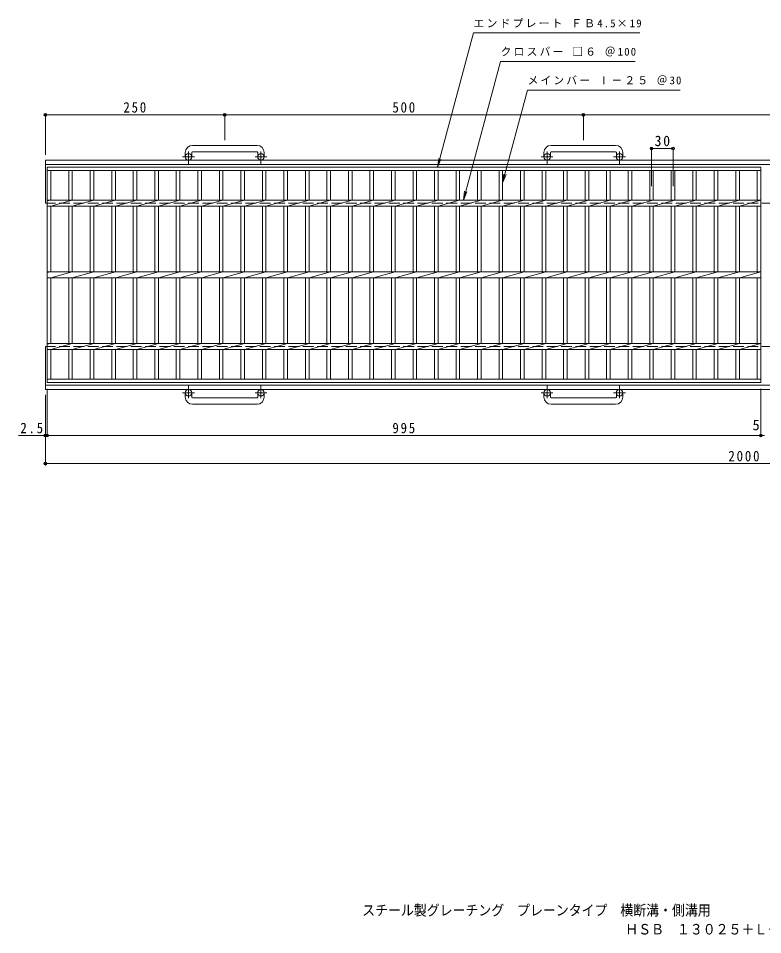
# Model space of a CAD drawing. Units: millimetres, scale not verified. Extents: x -902 to 876, y -687 to 591.
# Drawn here: x -902 to 136, y -687 to 591 of the extents above; entities that cross this region are included whole.
import ezdxf
from ezdxf.enums import TextEntityAlignment as Align

# ---------------------------------------------------------------- set-up
doc = ezdxf.new("R2010")
doc.units = ezdxf.units.MM
doc.header["$LTSCALE"] = 5
doc.header["$PDMODE"] = 32
doc.header["$PDSIZE"] = 4
doc.linetypes.add('CHAIN1', pattern=[8, 5, -1, 1, -1])
doc.linetypes.add('DASHED3', pattern=[4, 3, -1])
for name, color, linetype, lineweight in [('A-1_ピット', 2, 'Continuous', 9), ('A-2_蓋', 3, 'Continuous', 9), ('A-4_寸法', 7, 'Continuous', 9), ('F-F_F-Fﾚｲﾔ', 2, 'Continuous', 9)]:
    doc.layers.add(name, color=color, linetype=linetype, lineweight=lineweight)
doc.layers.add('F-4_F-4ﾚｲﾔ', color=2, linetype='Continuous')
doc.styles.add('ＭＳ ゴシック', font='')
doc.styles.get('ＭＳ ゴシック').set_extended_font_data('MS Gothic')

msp = doc.modelspace()

# ---------------------------------------------------------------- linework, layer by layer
at = {"layer": 'A-1_ピット'}
for p, q in [((-569.263, 414.208), (-659.263, 414.208)), ((-69.262, 414.208), (-159.262, 414.208)), ((-669.263, 404.209), (-669.263, 398.108)), ((-660.263, 404.209), (-660.263, 398.108)), ((-659.263, 405.208), (-569.263, 405.208)), ((-568.263, 404.209), (-568.263, 398.108)), ((-559.263, 404.209), (-559.263, 398.108)), ((-169.263, 404.209), (-169.263, 398.108)), ((-160.263, 404.209), (-160.263, 398.108)), ((-159.263, 405.208), (-69.262, 405.208)), ((-68.262, 404.209), (-68.262, 398.108)), ((-59.262, 404.209), (-59.262, 398.108)), ((289.683, 393.608), (-864.263, 393.608)), ((-864.263, 333.608), (-864.263, 393.608)), ((289.683, 387.608), (-864.263, 387.608)), ((-864.263, 73.609), (-864.263, 133.608)), ((289.683, 79.609), (-864.263, 79.609)), ((289.683, 73.609), (-864.263, 73.609)), ((-669.263, 63.008), (-669.263, 69.109)), ((-660.263, 63.008), (-660.263, 69.109)), ((-568.263, 63.008), (-568.263, 69.109)), ((-559.263, 63.008), (-559.263, 69.109)), ((-169.263, 63.008), (-169.263, 69.109)), ((-160.263, 63.008), (-160.263, 69.109)), ((-68.262, 63.008), (-68.262, 69.109)), ((-59.262, 63.008), (-59.262, 69.109)), ((-659.263, 62.009), (-569.263, 62.009)), ((-569.263, 53.008), (-659.263, 53.008)), ((-159.263, 62.009), (-69.262, 62.009)), ((-69.262, 53.008), (-159.262, 53.008))]:
    msp.add_line(p, q, dxfattribs=at)
at = {"layer": 'A-1_ピット', "linetype": 'CHAIN1'}
for p, q in [((-656.6, 398.108), (-673.007, 398.108)), ((-664.763, 388.5), (-664.763, 405.599)), ((-555.6, 398.108), (-572.007, 398.108)), ((-563.763, 388.5), (-563.763, 405.599)), ((-156.6, 398.108), (-173.007, 398.108)), ((-164.763, 388.5), (-164.763, 405.599)), ((-55.599, 398.108), (-72.007, 398.108)), ((-63.763, 388.5), (-63.763, 405.599)), ((-664.763, 78.715), (-664.763, 61.619)), ((-563.763, 78.715), (-563.763, 61.619)), ((-164.763, 78.715), (-164.763, 61.619)), ((-63.763, 78.715), (-63.763, 61.619)), ((-656.6, 69.109), (-673.007, 69.109)), ((-555.6, 69.109), (-572.007, 69.109)), ((-156.6, 69.109), (-173.007, 69.109)), ((-55.599, 69.109), (-72.007, 69.109))]:
    msp.add_line(p, q, dxfattribs=at)
at = {"layer": 'A-1_ピット', "linetype": 'DASHED3'}
for p, q in [((289.683, 333.608), (-864.263, 333.608)), ((289.683, 133.608), (-864.263, 133.608))]:
    msp.add_line(p, q, dxfattribs=at)
at = {"layer": 'A-1_ピット'}
for centre in [(-664.763, 398.108), (-563.763, 398.108), (-164.763, 398.108), (-63.763, 398.108), (-664.763, 69.109), (-563.763, 69.109), (-164.763, 69.109), (-63.763, 69.109)]:
    msp.add_circle(centre, 4.5, dxfattribs=at)
for centre, radius, start, end in [((-659.263, 404.209), 10, 90, 180), ((-569.263, 404.209), 10, 0, 90), ((-159.262, 404.209), 10, 90, 180), ((-69.262, 404.209), 10, 0, 90), ((-659.263, 404.209), 1, 90, 180), ((-569.263, 404.209), 1, 0, 90), ((-159.263, 404.209), 1, 90, 180), ((-69.262, 404.209), 1, 0, 90), ((-659.263, 63.008), 10, 180, 270), ((-659.263, 63.008), 1, 180, 270), ((-569.263, 63.008), 10, 270, 0), ((-569.263, 63.008), 1, 270, 0), ((-159.262, 63.008), 10, 180, 270), ((-159.263, 63.008), 1, 180, 270), ((-69.262, 63.008), 10, 270, 0), ((-69.262, 63.008), 1, 270, 0)]:
    msp.add_arc(centre, radius, start, end, dxfattribs=at)
at = {"layer": 'A-2_蓋'}
for p, q in [((-861.763, 383.608), (133.238, 383.608)), ((-861.763, 83.609), (-861.763, 383.608)), ((133.238, 383.608), (133.238, 83.609)), ((-861.763, 379.109), (133.238, 379.109)), ((-856.762, 337.849), (-856.762, 379.109)), ((-831.762, 379.109), (-831.762, 337.849)), ((-826.763, 379.109), (-826.763, 337.849)), ((-801.762, 379.109), (-801.762, 337.849)), ((-796.762, 379.109), (-796.762, 337.849)), ((-771.763, 379.109), (-771.763, 337.849)), ((-766.763, 379.109), (-766.763, 337.849)), ((-741.762, 379.109), (-741.762, 337.849)), ((-736.763, 379.109), (-736.763, 337.849)), ((-711.763, 379.109), (-711.763, 337.849)), ((-706.762, 379.109), (-706.762, 337.849)), ((-681.762, 379.109), (-681.762, 337.849)), ((-676.763, 379.109), (-676.763, 337.849)), ((-651.762, 379.109), (-651.762, 337.849)), ((-646.763, 379.109), (-646.763, 337.849)), ((-621.763, 379.109), (-621.763, 337.849)), ((-616.763, 379.109), (-616.763, 337.849)), ((-591.762, 379.109), (-591.762, 337.849)), ((-586.763, 379.109), (-586.763, 337.849)), ((-561.762, 379.109), (-561.762, 337.849)), ((-556.763, 379.109), (-556.763, 337.849)), ((-531.763, 379.109), (-531.763, 337.849)), ((-526.762, 379.109), (-526.762, 337.849)), ((-501.763, 379.109), (-501.763, 337.849)), ((-496.763, 379.109), (-496.763, 337.849)), ((-471.762, 379.109), (-471.762, 337.849)), ((-466.763, 379.109), (-466.763, 337.849)), ((-441.762, 379.109), (-441.762, 337.849)), ((-436.762, 379.109), (-436.762, 337.849)), ((-411.762, 379.109), (-411.762, 337.849)), ((-406.763, 379.109), (-406.763, 337.849)), ((-381.762, 379.109), (-381.762, 337.849)), ((-376.763, 379.109), (-376.763, 337.849)), ((-351.762, 379.109), (-351.762, 337.849)), ((-346.762, 379.109), (-346.762, 337.849)), ((-321.762, 379.109), (-321.762, 337.849)), ((-316.762, 379.109), (-316.762, 337.849)), ((-291.762, 379.109), (-291.762, 337.849)), ((-286.762, 379.109), (-286.762, 337.849)), ((-261.762, 379.109), (-261.762, 337.849)), ((-256.763, 379.109), (-256.763, 337.849)), ((-231.762, 379.109), (-231.762, 337.849)), ((-226.763, 379.109), (-226.763, 337.849)), ((-201.762, 379.109), (-201.762, 337.849)), ((-196.762, 379.109), (-196.762, 337.849)), ((-171.762, 379.109), (-171.762, 337.849)), ((-166.763, 379.109), (-166.763, 337.849)), ((-141.762, 379.109), (-141.762, 337.849)), ((-136.763, 379.109), (-136.763, 337.849)), ((-111.762, 379.109), (-111.762, 337.849)), ((-106.762, 379.109), (-106.762, 337.849)), ((-81.762, 379.109), (-81.762, 337.849)), ((-76.762, 379.109), (-76.762, 337.849)), ((-51.762, 379.109), (-51.762, 337.849)), ((-46.763, 379.109), (-46.763, 337.849)), ((-21.762, 379.109), (-21.762, 337.849)), ((-16.763, 379.109), (-16.763, 337.849)), ((8.238, 379.109), (8.238, 337.849)), ((13.238, 379.109), (13.238, 337.849)), ((38.238, 379.109), (38.238, 337.849)), ((43.238, 379.109), (43.238, 337.849)), ((68.237, 379.109), (68.237, 337.849)), ((73.237, 379.109), (73.237, 337.849)), ((98.238, 379.109), (98.238, 337.849)), ((103.238, 379.109), (103.238, 337.849)), ((128.238, 379.109), (128.238, 337.849)), ((-861.763, 337.849), (133.238, 337.849)), ((-856.762, 337.849), (-861.763, 336.849)), ((-826.763, 337.849), (-856.762, 329.369)), ((-796.762, 337.849), (-826.763, 329.369)), ((-766.763, 337.849), (-796.762, 329.369)), ((-736.763, 337.849), (-766.763, 329.369)), ((-706.762, 337.849), (-736.763, 329.369)), ((-676.763, 337.849), (-706.762, 329.369)), ((-646.763, 337.849), (-676.763, 329.369)), ((-616.762, 337.849), (-646.763, 329.369)), ((-586.763, 337.849), (-616.763, 329.369)), ((-556.763, 337.849), (-586.763, 329.369)), ((-526.762, 337.849), (-556.763, 329.369)), ((-496.763, 337.849), (-526.762, 329.369)), ((-466.763, 337.849), (-496.763, 329.369)), ((-436.762, 337.849), (-466.763, 329.369)), ((-406.762, 337.849), (-436.762, 329.369)), ((-376.762, 337.849), (-406.763, 329.369)), ((-346.762, 337.849), (-376.763, 329.369)), ((-316.762, 337.849), (-346.762, 329.369)), ((-286.762, 337.849), (-316.762, 329.369)), ((-256.763, 337.849), (-286.762, 329.369)), ((-226.763, 337.849), (-256.763, 329.369)), ((-196.762, 337.849), (-226.763, 329.369)), ((-166.762, 337.849), (-196.762, 329.369)), ((-136.762, 337.849), (-166.763, 329.369)), ((-106.762, 337.849), (-136.763, 329.369)), ((-76.762, 337.849), (-106.762, 329.369)), ((-46.762, 337.849), (-76.762, 329.369)), ((-16.763, 337.849), (-46.763, 329.369)), ((13.238, 337.849), (-16.763, 329.369)), ((43.238, 337.849), (13.238, 329.369)), ((73.238, 337.849), (43.238, 329.369)), ((103.238, 337.849), (73.237, 329.369)), ((133.238, 337.849), (103.238, 329.369)), ((-861.763, 329.369), (133.238, 329.369)), ((-856.762, 237.849), (-856.762, 329.369)), ((-831.762, 329.369), (-831.762, 237.849)), ((-826.763, 329.369), (-826.763, 237.849)), ((-801.762, 329.369), (-801.762, 237.849)), ((-796.762, 329.369), (-796.762, 237.849)), ((-771.763, 329.369), (-771.763, 237.849)), ((-766.763, 329.369), (-766.763, 237.849)), ((-741.762, 329.369), (-741.762, 237.849)), ((-736.763, 329.369), (-736.763, 237.849)), ((-711.763, 329.369), (-711.763, 237.849)), ((-706.762, 329.369), (-706.762, 237.849)), ((-681.762, 329.369), (-681.762, 237.849)), ((-676.763, 329.369), (-676.763, 237.849)), ((-651.762, 329.369), (-651.762, 237.849)), ((-646.763, 329.369), (-646.763, 237.849)), ((-621.763, 329.369), (-621.763, 237.849)), ((-616.763, 329.369), (-616.763, 237.849)), ((-591.762, 329.369), (-591.762, 237.849)), ((-586.763, 329.369), (-586.763, 237.849)), ((-561.762, 329.369), (-561.762, 237.849)), ((-556.763, 329.369), (-556.763, 237.849)), ((-531.763, 329.369), (-531.763, 237.849)), ((-526.762, 329.369), (-526.762, 237.849)), ((-501.763, 329.369), (-501.763, 237.849)), ((-496.763, 329.369), (-496.763, 237.849)), ((-471.762, 329.369), (-471.762, 237.849)), ((-466.763, 329.369), (-466.763, 237.849)), ((-441.762, 329.369), (-441.762, 237.849)), ((-436.762, 329.369), (-436.762, 237.849)), ((-411.762, 329.369), (-411.762, 237.849)), ((-406.763, 329.369), (-406.763, 237.849)), ((-381.762, 329.369), (-381.762, 237.849)), ((-376.763, 329.369), (-376.763, 237.849)), ((-351.762, 329.369), (-351.762, 237.849)), ((-346.762, 329.369), (-346.762, 237.849)), ((-321.762, 329.369), (-321.762, 237.849)), ((-316.762, 329.369), (-316.762, 237.849)), ((-291.762, 329.369), (-291.762, 237.849)), ((-286.762, 329.369), (-286.762, 237.849)), ((-261.762, 329.369), (-261.762, 237.849)), ((-256.763, 329.369), (-256.763, 237.849)), ((-231.762, 329.369), (-231.762, 237.849)), ((-226.763, 329.369), (-226.763, 237.849)), ((-201.762, 329.369), (-201.762, 237.849)), ((-196.762, 329.369), (-196.762, 237.849)), ((-171.762, 329.369), (-171.762, 237.849)), ((-166.763, 329.369), (-166.763, 237.849)), ((-141.762, 329.369), (-141.762, 237.849)), ((-136.763, 329.369), (-136.763, 237.849)), ((-111.762, 329.369), (-111.762, 237.849)), ((-106.762, 329.369), (-106.762, 237.849)), ((-81.762, 329.369), (-81.762, 237.849)), ((-76.762, 329.369), (-76.762, 237.849)), ((-51.762, 329.369), (-51.762, 237.849)), ((-46.763, 329.369), (-46.763, 237.849)), ((-21.762, 329.369), (-21.762, 237.849)), ((-16.763, 329.369), (-16.763, 237.849)), ((8.238, 329.369), (8.238, 237.849)), ((13.238, 329.369), (13.238, 237.849)), ((38.238, 329.369), (38.238, 237.849)), ((43.238, 329.369), (43.238, 237.849)), ((68.237, 329.369), (68.237, 237.849)), ((73.237, 329.369), (73.237, 237.849)), ((98.238, 329.369), (98.238, 237.849)), ((103.238, 329.369), (103.238, 237.849)), ((128.238, 329.369), (128.238, 237.849)), ((-861.763, 237.849), (133.238, 237.849)), ((-856.762, 237.849), (-861.763, 236.849)), ((-826.763, 237.849), (-856.762, 229.368)), ((-796.762, 237.849), (-826.763, 229.368)), ((-766.763, 237.849), (-796.762, 229.368)), ((-736.763, 237.849), (-766.763, 229.368)), ((-706.762, 237.849), (-736.763, 229.368)), ((-676.763, 237.849), (-706.762, 229.368)), ((-646.763, 237.849), (-676.763, 229.368)), ((-616.762, 237.849), (-646.763, 229.368)), ((-586.763, 237.849), (-616.763, 229.368)), ((-556.763, 237.849), (-586.763, 229.368)), ((-526.762, 237.849), (-556.763, 229.368)), ((-496.763, 237.849), (-526.762, 229.368)), ((-466.763, 237.849), (-496.763, 229.368)), ((-436.762, 237.849), (-466.763, 229.368)), ((-406.762, 237.849), (-436.762, 229.368)), ((-376.762, 237.849), (-406.763, 229.368)), ((-346.762, 237.849), (-376.763, 229.368)), ((-316.762, 237.849), (-346.762, 229.368)), ((-286.762, 237.849), (-316.762, 229.368)), ((-256.763, 237.849), (-286.762, 229.368)), ((-226.763, 237.849), (-256.763, 229.368)), ((-196.762, 237.849), (-226.763, 229.368)), ((-166.762, 237.849), (-196.762, 229.368)), ((-136.762, 237.849), (-166.763, 229.368)), ((-106.762, 237.849), (-136.763, 229.368)), ((-76.762, 237.849), (-106.762, 229.368)), ((-46.762, 237.849), (-76.762, 229.368)), ((-16.763, 237.849), (-46.763, 229.368)), ((13.238, 237.849), (-16.763, 229.368)), ((43.238, 237.849), (13.238, 229.368)), ((73.238, 237.849), (43.238, 229.368)), ((103.238, 237.849), (73.237, 229.368)), ((133.238, 237.849), (103.238, 229.368)), ((-861.763, 229.368), (133.238, 229.368)), ((-856.762, 137.849), (-856.762, 229.368)), ((-831.762, 229.368), (-831.762, 137.849)), ((-826.763, 229.368), (-826.763, 137.849)), ((-801.762, 229.368), (-801.762, 137.849)), ((-796.762, 229.368), (-796.762, 137.849)), ((-771.763, 229.368), (-771.763, 137.849)), ((-766.763, 229.368), (-766.763, 137.849)), ((-741.762, 229.368), (-741.762, 137.849)), ((-736.763, 229.368), (-736.763, 137.849)), ((-711.763, 229.368), (-711.763, 137.849)), ((-706.762, 229.368), (-706.762, 137.849)), ((-681.762, 229.368), (-681.762, 137.849)), ((-676.763, 229.368), (-676.763, 137.849)), ((-651.762, 229.368), (-651.762, 137.849)), ((-646.763, 229.368), (-646.763, 137.849)), ((-621.763, 229.368), (-621.763, 137.849)), ((-616.763, 229.368), (-616.763, 137.849)), ((-591.762, 229.368), (-591.762, 137.849)), ((-586.763, 229.368), (-586.763, 137.849)), ((-561.762, 229.368), (-561.762, 137.849)), ((-556.763, 229.368), (-556.763, 137.849)), ((-531.763, 229.368), (-531.763, 137.849)), ((-526.762, 229.368), (-526.762, 137.849)), ((-501.763, 229.368), (-501.763, 137.849)), ((-496.763, 229.368), (-496.763, 137.849)), ((-471.762, 229.368), (-471.762, 137.849)), ((-466.763, 229.368), (-466.763, 137.849)), ((-441.762, 229.368), (-441.762, 137.849)), ((-436.762, 229.368), (-436.762, 137.849)), ((-411.762, 229.368), (-411.762, 137.849)), ((-406.763, 229.368), (-406.763, 137.849)), ((-381.762, 229.368), (-381.762, 137.849)), ((-376.763, 229.368), (-376.763, 137.849)), ((-351.762, 229.368), (-351.762, 137.849)), ((-346.762, 229.368), (-346.762, 137.849)), ((-321.762, 229.368), (-321.762, 137.849)), ((-316.762, 229.368), (-316.762, 137.849)), ((-291.762, 229.368), (-291.762, 137.849)), ((-286.762, 229.368), (-286.762, 137.849)), ((-261.762, 229.368), (-261.762, 137.849)), ((-256.763, 229.368), (-256.763, 137.849)), ((-231.762, 229.368), (-231.762, 137.849)), ((-226.763, 229.368), (-226.763, 137.849)), ((-201.762, 229.368), (-201.762, 137.849)), ((-196.762, 229.368), (-196.762, 137.849)), ((-171.762, 229.368), (-171.762, 137.849)), ((-166.763, 229.368), (-166.763, 137.849)), ((-141.762, 229.368), (-141.762, 137.849)), ((-136.763, 229.368), (-136.763, 137.849)), ((-111.762, 229.368), (-111.762, 137.849)), ((-106.762, 229.368), (-106.762, 137.849)), ((-81.762, 229.368), (-81.762, 137.849)), ((-76.762, 229.368), (-76.762, 137.849)), ((-51.762, 229.368), (-51.762, 137.849)), ((-46.763, 229.368), (-46.763, 137.849)), ((-21.762, 229.368), (-21.762, 137.849)), ((-16.763, 229.368), (-16.763, 137.849)), ((8.238, 229.368), (8.238, 137.849)), ((13.238, 229.368), (13.238, 137.849)), ((38.238, 229.368), (38.238, 137.849)), ((43.238, 229.368), (43.238, 137.849)), ((68.237, 229.368), (68.237, 137.849)), ((73.237, 229.368), (73.237, 137.849)), ((98.238, 229.368), (98.238, 137.849)), ((103.238, 229.368), (103.238, 137.849)), ((128.238, 229.368), (128.238, 137.849)), ((-861.763, 137.849), (133.238, 137.849)), ((-856.762, 137.849), (-861.763, 136.848)), ((-861.763, 129.368), (133.238, 129.368)), ((-826.763, 137.849), (-856.762, 129.368)), ((-856.762, 88.108), (-856.762, 129.368)), ((-831.762, 129.368), (-831.762, 88.108)), ((-796.762, 137.849), (-826.763, 129.368)), ((-826.763, 129.368), (-826.763, 88.108)), ((-801.762, 129.368), (-801.762, 88.108)), ((-766.763, 137.849), (-796.762, 129.368)), ((-796.762, 129.368), (-796.762, 88.108)), ((-771.763, 129.368), (-771.763, 88.108)), ((-736.763, 137.849), (-766.763, 129.368)), ((-766.763, 129.368), (-766.763, 88.108)), ((-741.762, 129.368), (-741.762, 88.108)), ((-706.762, 137.849), (-736.763, 129.368)), ((-736.763, 129.368), (-736.763, 88.108)), ((-711.763, 129.368), (-711.763, 88.108)), ((-676.763, 137.849), (-706.762, 129.368)), ((-706.762, 129.368), (-706.762, 88.108)), ((-681.762, 129.368), (-681.762, 88.108)), ((-646.763, 137.849), (-676.763, 129.368)), ((-676.763, 129.368), (-676.763, 88.108)), ((-651.762, 129.368), (-651.762, 88.108)), ((-616.762, 137.849), (-646.763, 129.368)), ((-646.763, 129.368), (-646.763, 88.108)), ((-621.763, 129.368), (-621.763, 88.108)), ((-586.763, 137.849), (-616.763, 129.368)), ((-616.763, 129.368), (-616.763, 88.108)), ((-591.762, 129.368), (-591.762, 88.108)), ((-556.763, 137.849), (-586.763, 129.368)), ((-586.763, 129.368), (-586.763, 88.108)), ((-561.762, 129.368), (-561.762, 88.108)), ((-526.762, 137.849), (-556.763, 129.368)), ((-556.763, 129.368), (-556.763, 88.108)), ((-531.763, 129.368), (-531.763, 88.108)), ((-496.763, 137.849), (-526.762, 129.368)), ((-526.762, 129.368), (-526.762, 88.108)), ((-501.763, 129.368), (-501.763, 88.108)), ((-466.763, 137.849), (-496.763, 129.368)), ((-496.763, 129.368), (-496.763, 88.108)), ((-471.762, 129.368), (-471.762, 88.108)), ((-436.762, 137.849), (-466.763, 129.368)), ((-466.763, 129.368), (-466.763, 88.108)), ((-441.762, 129.368), (-441.762, 88.108)), ((-406.762, 137.849), (-436.762, 129.368)), ((-436.762, 129.368), (-436.762, 88.108)), ((-411.762, 129.368), (-411.762, 88.108)), ((-376.762, 137.849), (-406.763, 129.368)), ((-406.763, 129.368), (-406.763, 88.108)), ((-381.762, 129.368), (-381.762, 88.108)), ((-346.762, 137.849), (-376.763, 129.368)), ((-376.763, 129.368), (-376.763, 88.108)), ((-351.762, 129.368), (-351.762, 88.108)), ((-316.762, 137.849), (-346.762, 129.368)), ((-346.762, 129.368), (-346.762, 88.108)), ((-321.762, 129.368), (-321.762, 88.108)), ((-286.762, 137.849), (-316.762, 129.368)), ((-316.762, 129.368), (-316.762, 88.108)), ((-291.762, 129.368), (-291.762, 88.108)), ((-256.763, 137.849), (-286.762, 129.368)), ((-286.762, 129.368), (-286.762, 88.108)), ((-261.762, 129.368), (-261.762, 88.108)), ((-226.763, 137.849), (-256.763, 129.368)), ((-256.763, 129.368), (-256.763, 88.108)), ((-231.762, 129.368), (-231.762, 88.108)), ((-196.762, 137.849), (-226.763, 129.368)), ((-226.763, 129.368), (-226.763, 88.108)), ((-201.762, 129.368), (-201.762, 88.108)), ((-166.762, 137.849), (-196.762, 129.368)), ((-196.762, 129.368), (-196.762, 88.108)), ((-171.762, 129.368), (-171.762, 88.108)), ((-136.762, 137.849), (-166.763, 129.368)), ((-166.763, 129.368), (-166.763, 88.108)), ((-141.762, 129.368), (-141.762, 88.108)), ((-106.762, 137.849), (-136.763, 129.368)), ((-136.763, 129.368), (-136.763, 88.108)), ((-111.762, 129.368), (-111.762, 88.108)), ((-76.762, 137.849), (-106.762, 129.368)), ((-106.762, 129.368), (-106.762, 88.108)), ((-81.762, 129.368), (-81.762, 88.108)), ((-46.762, 137.849), (-76.762, 129.368)), ((-76.762, 129.368), (-76.762, 88.108)), ((-51.762, 129.368), (-51.762, 88.108)), ((-16.763, 137.849), (-46.763, 129.368)), ((-46.763, 129.368), (-46.763, 88.108)), ((-21.762, 129.368), (-21.762, 88.108)), ((13.238, 137.849), (-16.763, 129.368)), ((-16.763, 129.368), (-16.763, 88.108)), ((8.238, 129.368), (8.238, 88.108)), ((43.238, 137.849), (13.238, 129.368)), ((13.238, 129.368), (13.238, 88.108)), ((38.238, 129.368), (38.238, 88.108)), ((73.238, 137.849), (43.238, 129.368)), ((43.238, 129.368), (43.238, 88.108)), ((68.237, 129.368), (68.237, 88.108)), ((103.238, 137.849), (73.237, 129.368)), ((73.237, 129.368), (73.237, 88.108)), ((98.238, 129.368), (98.238, 88.108)), ((133.238, 137.849), (103.238, 129.368)), ((103.238, 129.368), (103.238, 88.108)), ((128.238, 129.368), (128.238, 88.108)), ((133.238, 88.108), (-861.763, 88.108)), ((133.238, 83.609), (-861.763, 83.609))]:
    msp.add_line(p, q, dxfattribs=at)
at = {"layer": 'A-4_寸法'}
for p, q in [((-281.535, 337.849), (-229.69, 531.334)), ((-229.69, 531.334), (-41.824, 531.334)), ((-226.763, 361.838), (-192.064, 491.334)), ((-192.064, 491.334), (20.706, 491.334)), ((-864.263, 401.108), (-864.263, 458.268)), ((-864.263, 456.768), (-614.263, 456.768)), ((-614.263, 421.708), (-614.263, 458.268)), ((-614.263, 456.768), (-114.262, 456.768)), ((-114.262, 421.708), (-114.262, 458.268)), ((-114.262, 456.768), (289.683, 456.768)), ((-19.263, 357.539), (-19.263, 411.427)), ((-19.263, 409.927), (10.738, 409.927)), ((10.738, 357.539), (10.738, 411.427)), ((-317.617, 383.608), (-315.986, 396.001)), ((-317.617, 383.608), (-312.834, 395.157)), ((-226.763, 361.838), (-225.131, 374.231)), ((-226.763, 361.838), (-221.979, 373.386)), ((-281.535, 337.849), (-279.903, 350.242)), ((-281.535, 337.849), (-276.751, 349.397)), ((-864.263, 66.109), (-864.263, -31.218)), ((-861.763, 74.609), (-861.763, 7.953)), ((133.237, 74.609), (133.237, 7.953)), ((-902.031, 9.453), (-861.763, 9.453)), ((-864.263, 1.953), (-864.263, 7.953)), ((-861.763, 9.453), (133.237, 9.453)), ((133.237, 9.453), (138.237, 9.453)), ((-864.263, -29.718), (291.16, -29.718))]:
    msp.add_line(p, q, dxfattribs=at)
msp.add_lwpolyline([(-317.617, 383.608), (-267.316, 571.334), (-35.579, 571.334)], dxfattribs=at)
for p in [(-864.263, 456.768), (-614.263, 456.768), (-114.262, 456.768), (-19.263, 409.927), (10.738, 409.927), (-864.263, 9.453), (-861.763, 9.453), (133.237, 9.453), (-864.263, -29.718)]:
    msp.add_point(p, dxfattribs=at)

# ---------------------------------------------------------------- texts
at = {"layer": 'A-4_寸法', "color": 2, "style": 'ＭＳ ゴシック'}
msp.add_text('5', height=14.66, dxfattribs=at).set_placement((121.634, 12.453), align=Align.BOTTOM_LEFT)
at = {"layer": 'A-4_寸法', "char_height": 11, "attachment_point": 7, "style": 'ＭＳ ゴシック'}
for s, insert in [('\\T1.21;エンドプレート\\~ＦＢ4.5×19', (-267.316, 578.334)), ('\\T1.21;クロスバー\\~□６\\~＠100', (-229.69, 538.334)), ('\\T1.2;メインバー\\~Ⅰ－２５\\~＠30', (-192.064, 498.334))]:
    msp.add_mtext(s, dxfattribs=dict(at, insert=insert))
at = {"layer": 'A-4_寸法', "color": 2, "char_height": 14.66, "attachment_point": 7, "style": 'ＭＳ ゴシック'}
for s, insert in [('\\T1.27;\\W0.9;250', (-755.513, 459.768)), ('\\T1.27;\\W0.9;500', (-380.513, 459.768)), ('\\T1.27;\\W0.95;30', (-14.887, 412.927)), ('\\T1.27;\\W0.9;2.5', (-899.263, 12.453)), ('\\T1.27;\\W0.9;995', (-380.513, 12.453)), ('\\T1.28;\\W0.9;2000', (87.917, -26.718))]:
    msp.add_mtext(s, dxfattribs=dict(at, insert=insert))
at = {"layer": 'F-4_F-4ﾚｲﾔ', "style": 'ＭＳ ゴシック', "width": 0.9}
msp.add_text('スチール製グレーチング\u3000プレーンタイプ\u3000横断溝・側溝用', height=14.66, dxfattribs=at).set_placement((-422.605, -664.497), align=Align.BOTTOM_LEFT)
at = {"layer": 'F-F_F-Fﾚｲﾔ', "style": 'ＭＳ ゴシック', "width": 0.9}
msp.add_text('ＨＳＢ\u3000１３０２５＋Ｌ－２５', height=14.66, dxfattribs=at).set_placement((-55.791, -690.973), align=Align.BOTTOM_LEFT)

doc.saveas('drawing.dxf')
